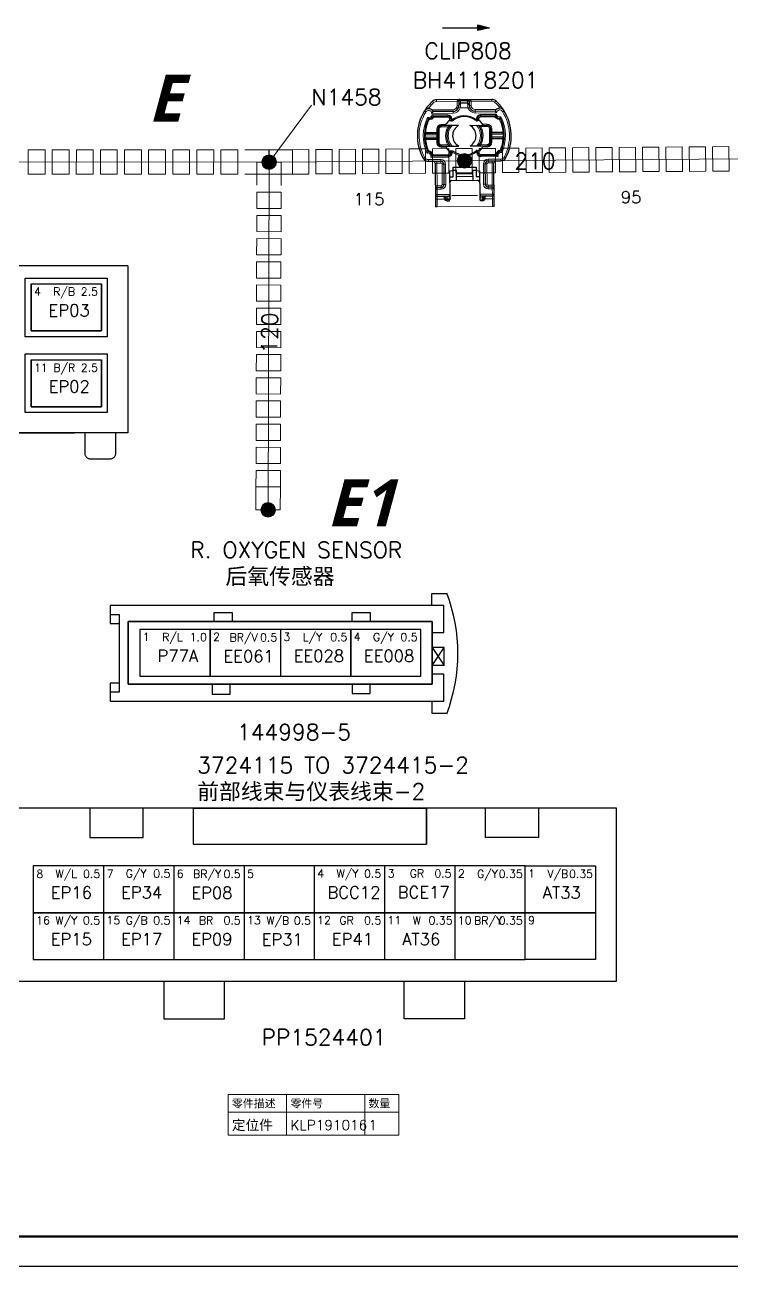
# Model space of a CAD drawing. Header units: millimetres. Extents: x 6 to 3615, y 6 to 858.
# Drawn here: x 1219 to 1339.8, y 6.5 to 218.5 of the extents above; entities that cross this region are included whole.
import ezdxf

# ---------------------------------------------------------------- set-up
doc = ezdxf.new("R2010")
doc.units = ezdxf.units.MM
doc.styles.add('SegoeUIBoldItalic_Style', font='segoeuiz.ttf')
doc.styles.add('Simplex_Style', font='simplex_.ttf')

msp = doc.modelspace()

# ---------------------------------------------------------------- hatches: boundary and pattern name
msp.add_hatch(color=0).paths.add_polyline_path([(1296.36, 218.54), (1298.36, 218.04), (1296.36, 217.54)])
h = msp.add_hatch(color=0)
edge = h.paths.add_edge_path()
edge.add_arc((1260.73, 195.08), 1.25, 0, 360)
h = msp.add_hatch(color=0)
edge = h.paths.add_edge_path()
edge.add_arc((1260.73, 195.08), 1.25, 0, 360)
h = msp.add_hatch(color=0)
edge = h.paths.add_edge_path()
edge.add_arc((1294.1, 195.32), 1.25, 0, 360)
h = msp.add_hatch(color=0)
edge = h.paths.add_edge_path()
edge.add_arc((1294.1, 195.32), 1.25, 0, 360)
h = msp.add_hatch(color=0)
edge = h.paths.add_edge_path()
edge.add_arc((1260.57, 135.68), 1.25, 0, 360)
h = msp.add_hatch(color=0)
edge = h.paths.add_edge_path()
edge.add_arc((1260.57, 135.68), 1.25, 0, 360)

# ---------------------------------------------------------------- linework, layer by layer
at = {"color": 0, "linetype": 'Continuous', "lineweight": 30, "flags": 128}
for points in [[(1298.36, 218.04), (1296.36, 217.54), (1296.36, 218.54)], [(1219.07, 175.29), (1233.1, 175.29), (1233.1, 165.27), (1219.07, 165.27), (1219.07, 175.29)], [(1219.07, 162.32), (1233.1, 162.32), (1233.1, 152.3), (1219.07, 152.3), (1219.07, 162.32)]]:
    msp.add_lwpolyline(points, close=True, dxfattribs=at)
for points in [[(1290.36, 218.04), (1298.36, 218.04)], [(1298.75, 205.81), (1289.31, 205.75)], [(1287.48, 203.61), (1287.22, 203.76)], [(1292.14, 203.74), (1288.76, 203.71)], [(1293.13, 205.47), (1293.14, 204.75)], [(1294.64, 205.18), (1293.43, 205.18)], [(1294.94, 204.76), (1294.93, 205.49)], [(1299.33, 203.79), (1295.95, 203.76)], [(1300.61, 203.7), (1300.87, 203.85)], [(1288.73, 202.96), (1291.24, 202.98)], [(1291.75, 202.13), (1291.38, 202.13)], [(1291.75, 202.48), (1291.75, 202.13), (1291.86, 202.13)], [(1292.03, 202.13), (1291.86, 202.13), (1291.95, 202.32)], [(1296.08, 202.16), (1296.25, 202.16)], [(1296.36, 202.16), (1296.25, 202.16), (1296.16, 202.35)], [(1296.73, 202.17), (1296.36, 202.16), (1296.36, 202.51)], [(1296.86, 203.02), (1299.36, 203.04)], [(1289.36, 199.96), (1287.48, 199.94)], [(1289.56, 200.71), (1289.57, 198.41)], [(1293.09, 201.34), (1290.15, 201.32)], [(1295.03, 201.35), (1297.97, 201.37)], [(1298.59, 198.47), (1298.58, 200.78)], [(1300.66, 200.04), (1298.78, 200.03)], [(1287.49, 198.94), (1287.34, 199.08)], [(1287.49, 199.14), (1289.37, 199.16)], [(1290.18, 197.81), (1293.11, 197.83)], [(1295.06, 197.85), (1297.99, 197.87)], [(1298.79, 199.22), (1300.66, 199.24)], [(1300.67, 199.24), (1300.67, 199.24)], [(1300.67, 199.04), (1300.82, 199.18)], [(1287.93, 195.21), (1290.07, 195.23)], [(1291.29, 196.16), (1288.57, 196.14), (1288.53, 196.1)], [(1291.42, 197.02), (1291.9, 197.02)], [(1291.79, 197.02), (1291.79, 196.67)], [(1291.99, 196.83), (1291.9, 197.02), (1292.07, 197.02)], [(1296.29, 197.05), (1296.11, 197.05)], [(1296.2, 196.86), (1296.29, 197.05), (1296.4, 197.05)], [(1296.4, 196.7), (1296.4, 197.05), (1296.77, 197.06)], [(1299.66, 196.18), (1299.62, 196.22), (1296.91, 196.2)], [(1298.14, 195.28), (1300.28, 195.3)], [(1289.09, 194.92), (1289.15, 187.42)], [(1290.57, 194.73), (1290.6, 191.27)], [(1291.55, 193.57), (1291.58, 189.27), (1291.64, 189.27)], [(1291.56, 192.58), (1292.16, 192.59), (1292.15, 194.2), (1296.07, 194.23), (1296.08, 192.61), (1296.69, 192.62)], [(1292.76, 191.98), (1292.75, 193.66), (1292.16, 193.65)], [(1296.08, 193.68), (1295.48, 193.68), (1295.5, 192)], [(1296.68, 193.61), (1296.72, 189.31), (1296.8, 189.31)], [(1297.67, 191.32), (1297.64, 194.78)], [(1299.17, 187.49), (1299.12, 194.99)], [(1291.92, 191.97), (1296.33, 192)], [(1298.85, 190.83), (1298.17, 190.83)], [(1290.1, 190.77), (1289.43, 190.76)], [(1289.44, 189.26), (1291.49, 189.27)], [(1290.84, 189.07), (1290.84, 188.92)], [(1291.49, 189.57), (1291.49, 189.27), (1291.58, 189.27), (1291.58, 188.62), (1291.14, 188.62)], [(1291.63, 190.78), (1291.57, 190.78)], [(1296.35, 189.36), (1291.94, 189.33)], [(1296.7, 190.82), (1296.64, 190.81)], [(1296.65, 189.31), (1296.72, 189.31), (1296.72, 188.66), (1297.16, 188.66)], [(1296.8, 189.61), (1296.8, 189.31), (1298.86, 189.33)], [(1297.46, 188.96), (1297.46, 189.12)], [(1291.5, 188.62), (1291.5, 188.42)], [(1296.81, 188.46), (1296.81, 188.66)], [(1236.61, 177.38), (1211.68, 177.38), (1202.01, 181.44), (1199.43, 181.44), (1199.43, 167.28)], [(1236.61, 177.38), (1236.61, 148.84), (1232.81, 148.84)], [(1232.1, 166.27), (1220.07, 166.27), (1232.1, 166.27), (1232.1, 174.29), (1232.1, 166.27)], [(1220.07, 174.29), (1220.07, 166.27), (1220.07, 174.29), (1220.07, 166.27), (1220.07, 174.29), (1232.1, 174.29)], [(1236.61, 170.49), (1236.61, 148.84), (1220.38, 148.84), (1222.92, 148.84)], [(1232.1, 153.3), (1220.07, 153.3), (1232.1, 153.3), (1232.1, 161.32), (1232.1, 153.3)], [(1220.07, 161.32), (1220.07, 153.3), (1220.07, 161.32), (1220.07, 153.3), (1220.07, 161.32), (1232.1, 161.32)], [(1210.06, 148.84), (1147.31, 148.84), (1227.49, 148.84)], [(1220.38, 148.84), (1204.14, 148.84)], [(1229.24, 148.84), (1229.24, 145.4), (1229.24, 145.3), (1229.26, 145.2), (1229.28, 145.11), (1229.32, 145.02), (1229.36, 144.93), (1229.41, 144.84), (1229.47, 144.76), (1229.53, 144.69), (1229.6, 144.62), (1229.68, 144.57), (1229.77, 144.52), (1229.86, 144.47), (1229.95, 144.44), (1230.05, 144.42), (1230.14, 144.4), (1230.24, 144.4), (1233.56, 144.4), (1233.66, 144.4), (1233.76, 144.42), (1233.85, 144.44), (1233.94, 144.47), (1234.03, 144.52), (1234.11, 144.57), (1234.2, 144.62), (1234.27, 144.69), (1234.33, 144.76), (1234.39, 144.84), (1234.44, 144.93), (1234.48, 145.02), (1234.52, 145.11), (1234.54, 145.2), (1234.55, 145.3), (1234.56, 145.4), (1234.56, 148.84)], [(1288.54, 119.37), (1288.54, 121.41), (1291.1, 121.41)], [(1288.59, 114.76), (1290.58, 114.76), (1290.58, 119.37), (1233.57, 119.37), (1233.57, 116.3), (1235.1, 116.3)], [(1233.57, 117.83), (1235.1, 117.83), (1235.1, 104.53), (1233.57, 104.53)], [(1288.59, 116.64), (1236.69, 116.64), (1288.59, 116.64)], [(1236.69, 116.64), (1236.69, 105.89), (1288.59, 105.89), (1288.59, 116.64), (1288.59, 105.89), (1236.69, 105.89), (1236.69, 116.64)], [(1251.34, 116.64), (1251.34, 118.17), (1254.41, 118.17), (1254.41, 116.64)], [(1274.92, 116.64), (1274.92, 118.17), (1277.99, 118.17), (1277.99, 116.64)], [(1262.67, 115.26), (1262.67, 107.26), (1286.67, 107.26), (1286.67, 115.26), (1238.67, 115.26), (1238.67, 107.26), (1262.67, 107.26)], [(1250.67, 115.26), (1250.67, 107.26)], [(1250.67, 115.26), (1250.67, 107.26), (1250.67, 115.26)], [(1274.67, 115.26), (1274.67, 107.26)], [(1274.67, 115.26), (1274.67, 107.26), (1274.67, 115.26)], [(1288.59, 112.2), (1290.64, 109.13), (1290.64, 112.2), (1288.59, 112.2)], [(1290.64, 109.13), (1288.59, 109.13), (1290.64, 112.2)], [(1235.1, 106.06), (1233.57, 106.06), (1233.57, 102.99), (1290.58, 102.99), (1290.58, 107.6), (1288.59, 107.6)], [(1250.99, 105.76), (1250.99, 104.22), (1254.06, 104.22), (1254.06, 105.76)], [(1274.94, 105.84), (1274.94, 104.31), (1278.01, 104.31), (1278.01, 105.84)], [(1288.53, 102.98), (1288.53, 100.94), (1291.09, 100.94)], [(1216.8, 84.72), (1216.8, 55.21), (1320.09, 55.21), (1320.09, 84.72), (1216.8, 84.72)], [(1230.14, 84.72), (1230.14, 79.73), (1239.2, 79.73), (1239.2, 84.72)], [(1247.74, 84.72), (1247.74, 78.61), (1287.61, 78.61), (1287.61, 84.72)], [(1247.74, 84.72), (1287.61, 84.72), (1287.61, 78.61)], [(1306.76, 84.72), (1306.76, 79.73), (1297.69, 79.73), (1297.69, 84.72)], [(1232.45, 74.86), (1220.45, 74.86), (1220.45, 58.86), (1232.45, 58.86)], [(1244.45, 74.86), (1232.45, 74.86), (1232.45, 58.86), (1244.45, 58.86)], [(1256.45, 74.86), (1244.45, 74.86), (1244.45, 58.86), (1256.45, 58.86)], [(1268.45, 74.86), (1256.45, 74.86), (1256.45, 58.86), (1268.45, 58.86)], [(1280.45, 74.86), (1268.45, 74.86), (1268.45, 58.86), (1280.45, 58.86)], [(1292.45, 74.86), (1280.45, 74.86), (1280.45, 58.86), (1292.45, 58.86)], [(1304.45, 66.86), (1292.45, 66.86), (1304.45, 66.86), (1304.45, 74.86), (1316.45, 74.86), (1316.45, 58.86), (1304.45, 58.86), (1304.45, 66.86)], [(1304.45, 74.86), (1292.45, 74.86), (1292.45, 58.86), (1304.45, 58.86)], [(1232.45, 66.86), (1220.45, 66.86), (1232.45, 66.86)], [(1244.45, 66.86), (1232.45, 66.86), (1244.45, 66.86)], [(1256.45, 66.86), (1244.45, 66.86), (1256.45, 66.86)], [(1268.45, 66.86), (1256.45, 66.86), (1268.45, 66.86)], [(1280.45, 66.86), (1268.45, 66.86), (1280.45, 66.86)], [(1292.45, 66.86), (1280.45, 66.86), (1292.45, 66.86)], [(1316.45, 66.86), (1304.45, 66.86), (1316.45, 66.86)], [(1242.78, 55.21), (1242.78, 48.73), (1253.11, 48.73), (1253.11, 55.21)], [(1294.12, 55.21), (1294.12, 48.73), (1283.78, 48.73), (1283.78, 55.21)], [(1208.83, 6.51), (3615.15, 6.51)]]:
    msp.add_lwpolyline(points, dxfattribs=at)
at = {"color": 0, "linetype": 'Continuous', "lineweight": 13, "flags": 128}
for points in [[(1289.31, 205.75), (1289.31, 205.45), (1293.13, 205.47)], [(1292.83, 205.47), (1292.84, 205.53), (1292.91, 205.62), (1293.02, 205.7)], [(1293.43, 205.78), (1293.43, 205.6), (1294.63, 205.61)], [(1295.18, 205.61), (1295.01, 205.72), (1294.63, 205.79)], [(1294.64, 204.98), (1294.63, 205.79)], [(1294.93, 205.49), (1298.76, 205.51), (1298.75, 205.81)], [(1260.73, 195.08), (1267.98, 204.83)], [(1288.53, 203.41), (1292.14, 203.44), (1292.14, 204.04), (1288.54, 204.01)], [(1288.83, 205.26), (1288.63, 205.48)], [(1293.14, 204.75), (1292.83, 204.74), (1292.83, 205.47)], [(1294.98, 204.47), (1294.7, 204.38), (1293.38, 204.37), (1293.09, 204.46)], [(1293.43, 205.6), (1293.4, 205.6), (1293.37, 205.6), (1293.34, 205.6), (1293.31, 205.59), (1293.29, 205.59), (1293.26, 205.58), (1293.24, 205.57), (1293.22, 205.56), (1293.2, 205.56), (1293.18, 205.55), (1293.16, 205.54), (1293.15, 205.52), (1293.14, 205.51), (1293.14, 205.5), (1293.13, 205.49), (1293.13, 205.47)], [(1293.43, 205.52), (1293.4, 205.52), (1293.37, 205.52), (1293.34, 205.51), (1293.32, 205.51), (1293.29, 205.5), (1293.26, 205.5), (1293.24, 205.49), (1293.22, 205.48), (1293.2, 205.47), (1293.18, 205.46), (1293.16, 205.45), (1293.15, 205.44), (1293.14, 205.43), (1293.14, 205.41), (1293.13, 205.4), (1293.13, 205.39)], [(1293.43, 204.97), (1293.4, 204.97), (1293.38, 204.97), (1293.35, 204.97), (1293.32, 204.96), (1293.3, 204.95), (1293.27, 204.94), (1293.25, 204.93), (1293.23, 204.91), (1293.21, 204.9), (1293.19, 204.88), (1293.18, 204.87), (1293.17, 204.85), (1293.15, 204.83), (1293.15, 204.81), (1293.14, 204.79), (1293.14, 204.77), (1293.14, 204.75)], [(1294.63, 205.53), (1293.43, 205.52), (1293.43, 205.6)], [(1293.43, 205.52), (1293.43, 204.97)], [(1294.93, 205.49), (1294.93, 205.5), (1294.93, 205.51), (1294.92, 205.52), (1294.91, 205.53), (1294.9, 205.54), (1294.89, 205.55), (1294.87, 205.56), (1294.85, 205.57), (1294.84, 205.58), (1294.81, 205.59), (1294.79, 205.6), (1294.76, 205.6), (1294.74, 205.61), (1294.71, 205.61), (1294.69, 205.61), (1294.66, 205.61), (1294.63, 205.61)], [(1294.93, 205.4), (1294.93, 205.41), (1294.93, 205.43), (1294.92, 205.44), (1294.91, 205.45), (1294.9, 205.46), (1294.88, 205.47), (1294.86, 205.48), (1294.85, 205.49), (1294.82, 205.5), (1294.8, 205.51), (1294.77, 205.51), (1294.75, 205.52), (1294.72, 205.52), (1294.69, 205.53), (1294.66, 205.53), (1294.63, 205.53)], [(1294.94, 204.76), (1294.94, 204.78), (1294.93, 204.8), (1294.93, 204.82), (1294.92, 204.84), (1294.91, 204.86), (1294.89, 204.88), (1294.88, 204.9), (1294.86, 204.91), (1294.84, 204.92), (1294.82, 204.94), (1294.8, 204.95), (1294.77, 204.96), (1294.75, 204.97), (1294.72, 204.98), (1294.69, 204.98), (1294.67, 204.98), (1294.64, 204.98)], [(1295.23, 205.49), (1295.24, 204.76), (1294.94, 204.76)], [(1299.55, 204.09), (1295.95, 204.07), (1295.95, 203.46), (1299.56, 203.49)], [(1299.23, 205.33), (1299.43, 205.56)], [(1288.85, 202.76), (1291.24, 202.78), (1291.24, 203.18), (1288.6, 203.16)], [(1290.92, 201.52), (1290.15, 201.52), (1290.15, 201.12), (1291.26, 201.13)], [(1291.95, 202.32), (1291.95, 202.48), (1291.55, 202.48), (1291.55, 202.13)], [(1296.56, 202.17), (1296.56, 202.52), (1296.16, 202.51), (1296.16, 202.35)], [(1299.25, 202.84), (1296.86, 202.82), (1296.85, 203.22), (1299.49, 203.24)], [(1296.87, 201.17), (1297.97, 201.17), (1297.97, 201.57), (1297.2, 201.57)], [(1287.26, 199.75), (1287.46, 199.74), (1289.36, 199.76), (1289.36, 199.36), (1289.56, 199.36)], [(1289.57, 198.96), (1289.37, 198.96), (1289.36, 199.36), (1287.46, 199.34), (1287.26, 199.34)], [(1287.48, 200.15), (1287.28, 200.16)], [(1287.48, 199.94), (1287.48, 200.15), (1289.36, 200.16), (1289.36, 199.76), (1289.56, 199.76)], [(1289.56, 200.16), (1289.36, 200.16), (1289.35, 200.71), (1289.76, 200.71), (1289.77, 198.41), (1289.37, 198.4), (1289.37, 198.96), (1287.49, 198.94)], [(1300.66, 200.24), (1298.78, 200.23), (1298.78, 200.78), (1298.38, 200.78), (1298.39, 198.47), (1298.79, 198.47), (1298.79, 199.02), (1298.59, 199.02)], [(1298.58, 200.22), (1298.78, 200.23), (1298.78, 199.83), (1300.68, 199.84), (1300.88, 199.85)], [(1300.89, 199.43), (1300.69, 199.44), (1298.79, 199.42), (1298.78, 199.83), (1298.58, 199.82)], [(1300.67, 199.04), (1298.79, 199.02), (1298.79, 199.42), (1298.59, 199.42)], [(1300.86, 200.26), (1300.66, 200.24), (1300.66, 200.04)], [(1300.66, 199.24), (1300.66, 199.24), (1300.67, 199.24), (1300.67, 199.27), (1300.69, 199.44)], [(1290.95, 197.62), (1290.18, 197.61), (1290.18, 198.01), (1291.28, 198.02)], [(1297.23, 197.66), (1298, 197.67), (1297.99, 198.07), (1296.89, 198.06)], [(1260.73, 195.08), (1005.65, 195.27)], [(1260.73, 195.08), (1260.57, 135.68)], [(1350.52, 195.73), (1260.73, 195.08)], [(1287.04, 195.73), (1287.31, 195.88)], [(1289.39, 195.22), (1289.4, 194.92), (1290.07, 194.93), (1290.07, 195.53), (1287.93, 195.51), (1287.93, 195.21)], [(1288.35, 195.94), (1291.29, 195.96), (1291.29, 196.36), (1288.74, 196.34)], [(1291.99, 196.83), (1291.99, 196.67), (1291.59, 196.67), (1291.59, 197.02)], [(1296.2, 196.86), (1296.2, 196.7), (1296.6, 196.7), (1296.6, 197.05)], [(1299.45, 196.42), (1296.9, 196.4), (1296.91, 196), (1299.84, 196.02)], [(1300.28, 195.3), (1300.28, 195.6), (1298.14, 195.59), (1298.14, 194.98), (1298.82, 194.99), (1298.85, 191.13), (1299.14, 191.13)], [(1299.12, 194.99), (1298.82, 194.99), (1298.82, 195.29)], [(1301.16, 195.83), (1300.89, 195.97)], [(1289.12, 191.06), (1289.42, 191.06), (1289.43, 190.46), (1290.1, 190.47), (1290.1, 191.07), (1289.42, 191.06), (1289.4, 194.92), (1289.09, 194.92)], [(1290.6, 191.27), (1290.3, 191.27), (1290.27, 194.73), (1290.88, 194.73), (1290.9, 191.27), (1290.6, 191.27)], [(1292.16, 193.57), (1291.55, 193.57)], [(1295.49, 193.27), (1292.75, 193.25)], [(1295.49, 193.09), (1292.75, 193.07)], [(1296.68, 193.61), (1296.08, 193.6)], [(1297.36, 191.32), (1297.97, 191.32), (1297.94, 194.78), (1297.34, 194.78), (1297.36, 191.32)], [(1292.76, 192.63), (1295.49, 192.65)], [(1299.15, 190.53), (1298.85, 190.53), (1298.85, 191.13), (1298.17, 191.13), (1298.17, 190.52), (1298.85, 190.53), (1298.86, 189.63), (1299.16, 189.63)], [(1291.58, 189.57), (1291.49, 189.57), (1289.43, 189.56), (1289.43, 190.46), (1289.13, 190.46)], [(1290.86, 188.83), (1290.67, 188.77), (1289.44, 188.76), (1289.43, 189.56), (1289.13, 189.56)], [(1289.15, 187.42), (1289.45, 187.42), (1289.44, 188.76), (1289.14, 188.76)], [(1290.64, 189.27), (1290.64, 189.02)], [(1290.84, 188.92), (1290.84, 188.93), (1290.84, 188.94), (1290.83, 188.95), (1290.83, 188.96), (1290.82, 188.97), (1290.81, 188.97), (1290.8, 188.98), (1290.78, 188.99), (1290.77, 188.99), (1290.75, 189), (1290.74, 189), (1290.72, 189.01), (1290.7, 189.01), (1290.68, 189.01), (1290.66, 189.02), (1290.64, 189.02)], [(1291.14, 189.24), (1290.93, 189.19), (1290.87, 189.14), (1290.85, 189.12)], [(1290.85, 189.12), (1290.86, 189.09), (1290.88, 189.07), (1290.89, 189.05), (1290.91, 189.03), (1290.93, 189.01), (1290.95, 189), (1290.98, 188.98), (1291, 188.97), (1291.03, 188.96), (1291.06, 188.95), (1291.08, 188.95), (1291.11, 188.94), (1291.14, 188.94)], [(1291.58, 189.24), (1291.14, 189.24), (1291.14, 189.27)], [(1291.5, 188.42), (1291.15, 188.42), (1291.14, 189.24)], [(1291.58, 188.94), (1291.49, 188.94)], [(1291.57, 190.28), (1291.64, 190.28)], [(1291.64, 189.78), (1291.58, 189.78)], [(1291.58, 188.77), (1291.65, 188.77)], [(1296.65, 190.31), (1296.71, 190.31)], [(1296.71, 189.81), (1296.65, 189.81)], [(1296.66, 188.81), (1296.72, 188.81)], [(1299.16, 188.83), (1298.86, 188.83), (1298.86, 189.63), (1296.8, 189.61), (1296.71, 189.61)], [(1296.72, 189.28), (1297.16, 189.28), (1297.16, 189.31)], [(1296.81, 188.98), (1296.72, 188.98)], [(1296.81, 188.46), (1297.16, 188.46), (1297.16, 189.28)], [(1297.16, 189.28), (1297.36, 189.24), (1297.43, 189.19), (1297.44, 189.16)], [(1297.16, 188.99), (1297.19, 188.99), (1297.21, 188.99), (1297.24, 189), (1297.27, 189.01), (1297.3, 189.02), (1297.32, 189.03), (1297.35, 189.04), (1297.37, 189.06), (1297.39, 189.08), (1297.4, 189.1), (1297.42, 189.12), (1297.43, 189.14), (1297.44, 189.16)], [(1297.44, 188.88), (1297.64, 188.82), (1298.86, 188.83), (1298.87, 187.49), (1299.17, 187.49)], [(1297.66, 189.07), (1297.64, 189.07), (1297.62, 189.06), (1297.6, 189.06), (1297.58, 189.06), (1297.56, 189.05), (1297.55, 189.05), (1297.53, 189.04), (1297.52, 189.04), (1297.5, 189.03), (1297.49, 189.02), (1297.48, 189.01), (1297.47, 189), (1297.46, 189), (1297.46, 188.98), (1297.46, 188.97), (1297.46, 188.96)], [(1297.66, 189.07), (1297.66, 189.32)], [(1289.45, 187.42), (1298.87, 187.49)], [(1253.73, 35.84), (1282.89, 35.84)], [(1253.73, 35.84), (1253.73, 28.9)], [(1253.73, 35.84), (1282.89, 35.84)], [(1263.73, 35.84), (1263.73, 28.9)], [(1277.06, 35.84), (1277.06, 28.9)], [(1282.89, 35.84), (1282.89, 28.9)], [(1253.73, 32.79), (1282.89, 32.79)], [(1253.73, 28.9), (1282.89, 28.9)]]:
    msp.add_lwpolyline(points, dxfattribs=at)
for points in [[(1219.58, 193.03), (1222.46, 193.03), (1222.47, 197.19), (1219.59, 197.2), (1219.58, 193.03)], [(1223.7, 193.03), (1226.58, 193.02), (1226.58, 197.19), (1223.7, 197.19), (1223.7, 193.03)], [(1227.81, 193.02), (1230.69, 193.02), (1230.69, 197.19), (1227.82, 197.19), (1227.81, 193.02)], [(1260.71, 197.17), (1264.7, 197.2)], [(1264.73, 193.03), (1267.52, 193.05), (1267.49, 197.22), (1264.7, 197.2), (1264.73, 193.03)], [(1268.72, 193.06), (1271.51, 193.08), (1271.48, 197.24), (1268.69, 197.22), (1268.72, 193.06)], [(1272.7, 193.09), (1275.5, 193.11), (1275.47, 197.27), (1272.67, 197.25), (1272.7, 193.09)], [(1276.69, 193.11), (1279.48, 193.13), (1279.45, 197.3), (1276.66, 197.28), (1276.69, 193.11)], [(1280.68, 193.14), (1283.47, 193.16), (1283.44, 197.33), (1280.65, 197.31), (1280.68, 193.14)], [(1284.67, 193.17), (1287.46, 193.19), (1287.43, 197.36), (1284.64, 197.34), (1284.67, 193.17)], [(1288.66, 193.2), (1291.45, 193.22), (1291.42, 197.39), (1288.63, 197.37), (1288.66, 193.2)], [(1292.64, 193.23), (1295.44, 193.25), (1295.41, 197.42), (1292.61, 197.4), (1292.64, 193.23)], [(1296.63, 193.26), (1299.42, 193.28), (1299.39, 197.44), (1296.6, 197.42), (1296.63, 193.26)], [(1300.62, 193.29), (1303.41, 193.31), (1303.38, 197.47), (1300.59, 197.45), (1300.62, 193.29)], [(1304.61, 193.31), (1307.4, 193.33), (1307.37, 197.5), (1304.58, 197.48), (1304.61, 193.31)], [(1308.59, 193.34), (1311.39, 193.36), (1311.36, 197.53), (1308.56, 197.51), (1308.59, 193.34)], [(1312.58, 193.37), (1315.37, 193.39), (1315.34, 197.56), (1312.55, 197.54), (1312.58, 193.37)], [(1316.57, 193.4), (1319.36, 193.42), (1319.33, 197.59), (1316.54, 197.57), (1316.57, 193.4)], [(1320.56, 193.43), (1323.35, 193.45), (1323.32, 197.62), (1320.53, 197.6), (1320.56, 193.43)], [(1324.55, 193.46), (1327.34, 193.48), (1327.31, 197.64), (1324.52, 197.62), (1324.55, 193.46)], [(1328.53, 193.49), (1331.33, 193.51), (1331.3, 197.67), (1328.5, 197.65), (1328.53, 193.49)], [(1332.52, 193.51), (1335.31, 193.53), (1335.28, 197.7), (1332.49, 197.68), (1332.52, 193.51)], [(1336.51, 193.54), (1339.3, 193.56), (1339.27, 197.73), (1336.48, 197.71), (1336.51, 193.54)], [(1231.93, 193.02), (1234.81, 193.02), (1234.81, 197.19), (1231.93, 197.19), (1231.93, 193.02)], [(1236.04, 193.02), (1238.92, 193.02), (1238.92, 197.18), (1236.04, 197.18), (1236.04, 193.02)], [(1240.15, 193.01), (1243.03, 193.01), (1243.04, 197.18), (1240.16, 197.18), (1240.15, 193.01)], [(1244.27, 193.01), (1247.15, 193.01), (1247.15, 197.18), (1244.27, 197.18), (1244.27, 193.01)], [(1248.38, 193.01), (1251.26, 193.01), (1251.27, 197.17), (1248.39, 197.18), (1248.38, 193.01)], [(1252.5, 193.01), (1255.38, 193), (1255.38, 197.17), (1252.5, 197.17), (1252.5, 193.01)], [(1260.73, 197.17), (1256.61, 197.17)], [(1258.64, 195.09), (1258.63, 191.13)], [(1262.81, 195.08), (1258.64, 195.09)], [(1260.74, 193), (1260.71, 197.17)], [(1260.73, 193), (1260.73, 197.17)], [(1262.81, 195.08), (1262.8, 191.12)], [(1260.73, 193), (1256.61, 193)], [(1260.74, 193), (1264.73, 193.03)], [(1262.79, 187.16), (1262.8, 189.93), (1258.63, 189.94), (1258.62, 187.17), (1262.79, 187.16)], [(1262.78, 183.2), (1262.79, 185.97), (1258.62, 185.98), (1258.61, 183.21), (1262.78, 183.2)], [(1262.77, 179.24), (1262.77, 182.01), (1258.61, 182.02), (1258.6, 179.25), (1262.77, 179.24)], [(1262.76, 175.28), (1262.76, 178.05), (1258.6, 178.06), (1258.59, 175.29), (1262.76, 175.28)], [(1262.75, 171.32), (1262.75, 174.09), (1258.59, 174.1), (1258.58, 171.33), (1262.75, 171.32)], [(1262.74, 167.35), (1262.74, 170.13), (1258.58, 170.14), (1258.57, 167.37), (1262.74, 167.35)], [(1262.73, 163.39), (1262.73, 166.17), (1258.57, 166.18), (1258.56, 163.41), (1262.73, 163.39)], [(1262.71, 159.43), (1262.72, 162.21), (1258.56, 162.22), (1258.55, 159.45), (1262.71, 159.43)], [(1262.7, 155.47), (1262.71, 158.25), (1258.54, 158.26), (1258.54, 155.48), (1262.7, 155.47)], [(1262.69, 151.51), (1262.7, 154.29), (1258.53, 154.3), (1258.53, 151.52), (1262.69, 151.51)], [(1262.68, 147.55), (1262.69, 150.33), (1258.52, 150.34), (1258.52, 147.56), (1262.68, 147.55)], [(1262.67, 143.59), (1262.68, 146.36), (1258.51, 146.38), (1258.51, 143.6), (1262.67, 143.59)], [(1262.66, 139.63), (1262.67, 142.4), (1258.5, 142.42), (1258.49, 139.64), (1262.66, 139.63)], [(1258.48, 135.68), (1258.49, 139.64)], [(1262.65, 135.67), (1262.66, 139.63)], [(1262.65, 135.67), (1258.48, 135.68)]]:
    msp.add_lwpolyline(points, close=True, dxfattribs=at)
at = {"color": 0, "linetype": 'Continuous', "lineweight": 70, "flags": 128}
msp.add_lwpolyline([(26.83, 11.57), (3610.09, 11.57)], dxfattribs=at)
at = {"color": 0, "linetype": 'Continuous', "lineweight": 13}
for centre in [(1260.73, 195.08), (1260.73, 195.08), (1294.1, 195.32), (1294.1, 195.32), (1260.57, 135.68), (1260.57, 135.68)]:
    msp.add_circle(centre, 1.25, dxfattribs=at)
at = {"color": 0, "linetype": 'Continuous', "lineweight": 30}
for centre, radius, start, end in [((1289.32, 204.73), 1.02, 90.4104, 131.4104), ((1293.42, 204.8), 0.977, 89.4104, 114.4104), ((1293.43, 205.47), 0.302, 91.4104, -179.5896), ((1294.63, 205.48), 0.302, 1.4104, 90.4104), ((1298.76, 204.79), 1.02, 48.4104, 89.4104), ((1294.08, 199.59), 8.03, 148.4104, -151.5896), ((1287.98, 203.36), 0.854, 24.4104, 152.4104), ((1294.02, 199.64), 7.95, 132.4104, 147.4104), ((1286.6, 205.11), 2.57, -41.5896, -33.5896), ((1292.13, 204.74), 1, -89.5896, -10.5896), ((1291.52, 204.79), 1.61, -7.5896, -1.5896), ((1293.44, 204.87), 0.302, 91.4104, -179.5896), ((1294.63, 204.88), 0.302, 1.4104, 90.4104), ((1296.55, 204.83), 1.61, -177.5896, -171.5896), ((1295.94, 204.77), 1, -168.5896, -89.5896), ((1300.11, 203.45), 0.854, 28.4104, 156.4104), ((1301.5, 205.24), 2.61, -145.5896, -137.5896), ((1294.13, 199.64), 7.95, 33.4104, 48.4104), ((1294.06, 199.59), 8.03, -27.5896, 32.4104), ((1294.08, 199.59), 6.82, 154.4104, -156.5896), ((1289.16, 203.29), 1.47, -156.5896, -147.5896), ((1287.98, 203.36), 0.852, -94.5896, -28.5896), ((1295.27, 207.01), 8.62, -148.5896, -147.5896), ((1285.81, 201.15), 3.44, 32.4104, 36.4104), ((1284.92, 200.68), 4.44, 27.4104, 30.4104), ((1294.16, 199.52), 3.81, 136.4104, 151.4104), ((1291.25, 202.48), 0.497, 0.4104, 90.4104), ((1294.07, 199.59), 3.26, 52.4104, 129.4104), ((1296.86, 202.52), 0.497, 90.4104, -179.5896), ((1294.08, 199.59), 3.69, 28.4104, 43.4104), ((1303.34, 200.7), 4.61, 149.4104, 152.4104), ((1300.11, 203.45), 0.854, -151.5896, -85.5896), ((1302.31, 201.27), 3.44, 144.4104, 148.4104), ((1297.47, 204.13), 3.13, -33.5896, -29.5896), ((1294.07, 199.59), 6.82, -22.5896, 26.4104), ((1298.93, 203.36), 1.47, -31.5896, -22.5896), ((1287.48, 200.15), 0.201, 175.4104, -89.5896), ((1288.87, 199.68), 1.42, 169.4104, 177.4104), ((1289.46, 199.4), 2, -178.5896, -172.5896), ((1289.35, 200.16), 0.206, -88.5896, -0.5896), ((1290.16, 200.71), 0.604, 90.4104, 179.4104), ((1294.07, 199.59), 3, 144.4104, -144.5896), ((1293.21, 198.09), 3.6, 115.4104, 121.4104), ((1294.07, 199.59), 2, 119.4104, -118.5896), ((1294.08, 199.59), 2, -60.5896, 61.4104), ((1293.9, 196.13), 5.84, 59.4104, 63.4104), ((1294.08, 199.59), 3, -35.5896, 35.4104), ((1297.97, 200.77), 0.604, 0.4104, 89.4104), ((1298.79, 200.23), 0.206, -178.5896, -90.5896), ((1300.65, 200.24), 0.206, -88.5896, -0.5896), ((1298.56, 199.68), 2.13, 4.4104, 10.4104), ((1287.49, 198.93), 0.216, 94.4104, 169.4104), ((1289.36, 198.95), 0.206, 1.4104, 89.4104), ((1290.18, 198.41), 0.604, -179.5896, -90.5896), ((1294.06, 199.59), 3.69, -151.5896, -136.5896), ((1298.54, 210.8), 14.69, -119.5896, -118.5896), ((1289.59, 210.82), 14.7, -61.5896, -60.5896), ((1293.98, 199.66), 3.81, -43.5896, -28.5896), ((1297.99, 198.47), 0.604, -89.5896, -0.5896), ((1298.79, 199.02), 0.206, 91.4104, 179.4104), ((1300.66, 199.02), 0.216, 12.4104, 87.4104), ((1287.93, 196.22), 1.01, -151.5896, -89.5896), ((1289.46, 195.75), 1.96, 146.4104, 153.4104), ((1294.01, 192.55), 7.53, 143.4104, 145.4104), ((1287.83, 196.1), 0.753, 3.4104, 89.4104), ((1287.23, 197.41), 1.85, -52.5896, -45.5896), ((1287.14, 197.51), 1.98, -43.5896, -35.5896), ((1288.79, 194.92), 0.302, 1.4104, 90.4104), ((1288.84, 194.99), 0.221, 48.4104, 69.4104), ((1290.08, 194.73), 0.497, 0.4104, 90.4104), ((1291.29, 196.66), 0.497, -89.5896, 0.4104), ((1294.07, 199.59), 3.26, -127.5896, -50.5896), ((1296.9, 196.7), 0.497, -179.5896, -89.5896), ((1298.14, 194.79), 0.497, 90.4104, -179.5896), ((1299.42, 194.99), 0.302, 91.4104, -179.5896), ((1301.03, 197.61), 1.98, -143.5896, -135.5896), ((1300.37, 196.19), 0.753, 91.4104, 177.4104), ((1300.56, 197.02), 1.23, -136.5896, -125.5896), ((1296.21, 193.97), 5.09, 35.4104, 37.4104), ((1300.27, 196.31), 1.01, -89.5896, -27.5896), ((1298.38, 195.61), 2.38, 27.4104, 33.4104), ((1290.1, 191.27), 0.497, -89.5896, 0.4104), ((1291.93, 191.67), 0.302, 91.4104, -179.5896), ((1296.33, 191.7), 0.302, 1.4104, 90.4104), ((1298.16, 191.32), 0.497, -179.5896, -89.5896), ((1298.85, 190.53), 0.302, 1.4104, 90.4104), ((1289.43, 190.46), 0.302, 91.4104, -179.5896), ((1289.44, 189.56), 0.302, -178.5896, -89.5896), ((1290.64, 189.06), 0.206, 1.4104, 89.4104), ((1291.14, 188.92), 0.302, -178.5896, -89.5896), ((1297.15, 188.96), 0.302, -88.5896, 0.4104), ((1297.66, 189.11), 0.206, 91.4104, 179.4104), ((1298.85, 189.63), 0.302, -88.5896, 0.4104), ((1264.22, 111.18), 28.76, -21, 21)]:
    msp.add_arc(centre, radius, start, end, dxfattribs=at)
at = {"color": 0, "linetype": 'Continuous', "lineweight": 13}
for centre, radius, start, end in [((1294.08, 199.59), 7.73, 148.4104, -151.5896), ((1287.98, 203.36), 0.555, 5.4104, 154.4104), ((1294.23, 199.44), 7.94, 132.4104, 142.4104), ((1289.32, 204.73), 0.711, 90.4104, 131.4104), ((1292.13, 204.74), 0.703, -89.5896, 0.4104), ((1292.13, 204.74), 1.3, -89.5896, -16.5896), ((1290.12, 204.96), 3.31, -9.5896, 0.4104), ((1298.07, 205.02), 3.43, -179.5896, -169.5896), ((1295.94, 204.77), 1.3, -162.5896, -89.5896), ((1295.01, 205.46), 0.232, 7.4104, 41.4104), ((1295.94, 204.77), 0.703, -179.5896, -89.5896), ((1298.76, 204.8), 0.711, 48.4104, 89.4104), ((1294.12, 199.63), 7.66, 37.4104, 47.4104), ((1300.11, 203.45), 0.555, 27.4104, 176.4104), ((1294.06, 199.59), 7.73, -27.5896, 32.4104), ((1294.07, 199.59), 7.01, 153.4104, -154.5896), ((1293.97, 199.62), 6.51, 155.4104, 174.4104), ((1287.98, 203.36), 0.651, -105.5896, -17.5896), ((1287.98, 203.37), 1.06, -86.5896, -34.5896), ((1290.15, 200.72), 0.799, 90.4104, -179.5896), ((1291.24, 202.47), 0.703, 0.4104, 90.4104), ((1291.24, 202.47), 0.302, 1.4104, 90.4104), ((1294.07, 199.59), 3.46, 53.4104, 128.4104), ((1296.86, 202.51), 0.703, 90.4104, -179.5896), ((1296.86, 202.51), 0.302, 91.4104, -179.5896), ((1297.98, 200.78), 0.799, 0.4104, 90.4104), ((1300.11, 203.45), 1.06, -144.5896, -92.5896), ((1300.11, 203.45), 0.651, -161.5896, -73.5896), ((1294.13, 199.6), 6.56, 5.4104, 24.4104), ((1294.08, 199.59), 7.01, -24.5896, 27.4104), ((1293.26, 199.56), 5.8, 177.4104, -179.5896), ((1290.16, 200.72), 0.401, 90.4104, -179.5896), ((1294.08, 199.59), 3.21, 151.4104, -150.5896), ((1294.07, 199.59), 2.76, 141.4104, -139.5896), ((1294.07, 199.59), 2.76, -38.5896, 40.4104), ((1294.07, 199.59), 3.21, -28.5896, 29.4104), ((1297.97, 200.77), 0.401, 0.4104, 90.4104), ((1294.88, 199.63), 5.8, -2.5896, 0.4104), ((1294.01, 199.57), 6.54, -174.5896, -157.5896), ((1290.17, 198.41), 0.799, -179.5896, -89.5896), ((1290.17, 198.41), 0.401, -179.5896, -89.5896), ((1297.99, 198.47), 0.401, -89.5896, 0.4104), ((1297.99, 198.46), 0.799, -89.5896, 0.4104), ((1294.14, 199.57), 6.54, -21.5896, -4.5896), ((1287.92, 196.21), 0.695, -151.5896, -88.5896), ((1287.83, 196.1), 0.552, -16.5896, 101.4104), ((1287.83, 196.1), 0.953, 15.4104, 81.4104), ((1290.08, 194.73), 0.799, 0.4104, 90.4104), ((1291.28, 196.67), 0.703, -89.5896, 0.4104), ((1291.28, 196.67), 0.302, -88.5896, 0.4104), ((1294.07, 199.59), 3.46, -126.5896, -51.5896), ((1296.9, 196.71), 0.703, -179.5896, -89.5896), ((1296.9, 196.71), 0.302, -178.5896, -89.5896), ((1298.14, 194.79), 0.799, 90.4104, -179.5896), ((1300.37, 196.19), 0.953, 99.4104, 165.4104), ((1300.37, 196.19), 0.549, 78.4104, -163.5896), ((1300.28, 196.29), 0.695, -89.5896, -26.5896), ((1290.07, 194.72), 0.206, 1.4104, 89.4104), ((1298.15, 194.78), 0.206, 91.4104, 179.4104), ((1290.09, 191.27), 0.206, -88.5896, -0.5896), ((1290.1, 191.27), 0.799, -89.5896, 0.4104), ((1298.16, 191.32), 0.799, -179.5896, -89.5896), ((1298.17, 191.33), 0.206, -178.5896, -90.5896), ((1292.04, 189.03), 1.4, -179.5896, -169.5896), ((1290.66, 189.07), 0.198, 13.4104, 90.4104), ((1291.15, 188.93), 0.508, -161.5896, -89.5896), ((1290.94, 189.07), 0.0964, 150.4104, -177.5896), ((1291.32, 199.02), 10.09, -90.5896, -87.5896), ((1296.92, 194.55), 5.57, -90.5896, -88.5896), ((1297.15, 188.97), 0.508, -89.5896, -17.5896), ((1297.64, 189.12), 0.198, 90.4104, 167.4104), ((1297.36, 189.12), 0.0964, -1.5896, 30.4104), ((1296.26, 189.06), 1.4, -9.5896, 0.4104)]:
    msp.add_arc(centre, radius, start, end, dxfattribs=at)

# ---------------------------------------------------------------- texts
at = {"color": 0, "linetype": 'Continuous', "style": 'Simplex_Style'}
for s, height, p in [('CLIP808', 2.734, (1287.28, 212.73)), ('BH4118201', 2.734, (1285.28, 207.73)), ('N1458', 2.734, (1267.98, 204.83)), ('210', 2.734, (1302.62, 193.91)), ('115', 2.051, (1275.16, 187.74)), ('95', 2.051, (1320.81, 188.07)), ('R/B', 1.367, (1223.86, 172.29)), ('4', 1.37, (1220.59, 172.29)), ('2.5', 1.367, (1228.57, 172.29)), ('EP03', 2.051, (1223.07, 168.74)), ('11', 1.367, (1220.58, 159.29)), ('B/R', 1.367, (1223.88, 159.29)), ('2.5', 1.367, (1228.58, 159.29)), ('EP02', 2.051, (1223.08, 155.74)), ('R. OXYGEN SENSOR', 2.7344, (1247.27, 127.48)), ('后氧传感器', 2.734, (1253.27, 122.98)), ('1', 1.37, (1239.17, 113.31)), ('R/L', 1.367, (1242.47, 113.27)), ('1.0', 1.367, (1247.17, 113.27)), ('2', 1.37, (1251.17, 113.31)), ('BR/V', 1.367, (1253.98, 113.22)), ('0.5', 1.367, (1259.18, 113.22)), ('3', 1.37, (1263.17, 113.31)), ('L/Y', 1.367, (1266.47, 113.28)), ('0.5', 1.367, (1271.17, 113.28)), ('4', 1.37, (1275.17, 113.31)), ('G/Y', 1.367, (1278.47, 113.27)), ('0.5', 1.367, (1283.17, 113.27)), ('P77A', 2.051, (1241.67, 109.72)), ('EE061', 2.051, (1252.93, 109.67)), ('EE028', 2.051, (1264.92, 109.73)), ('EE008', 2.051, (1276.92, 109.72)), ('144998-5', 2.734, (1255.27, 96.37)), ('3724115 TO 3724415-2', 2.7344, (1248.45, 90.72)), ('前部线束与仪表线束-2', 2.7344, (1248.45, 86.22)), ('W/L', 1.367, (1224.25, 72.83)), ('7', 1.37, (1233, 72.86)), ('G/Y', 1.367, (1236.25, 72.88)), ('0.5', 1.367, (1240.95, 72.88)), ('6', 1.37, (1244.97, 72.85)), ('BR/Y', 1.367, (1247.75, 72.81)), ('4', 1.37, (1268.96, 72.89)), ('W/Y', 1.367, (1272.25, 72.87)), ('0.5', 1.367, (1276.95, 72.87)), ('3', 1.37, (1280.99, 72.88)), ('GR', 1.367, (1284.75, 72.89)), ('0.5', 1.367, (1288.95, 72.89)), ('2', 1.37, (1292.98, 72.87)), ('G/Y', 1.367, (1296.25, 72.83)), ('1', 1.37, (1304.96, 72.88)), ('V/B', 1.367, (1308.25, 72.83)), ('8', 1.37, (1221, 72.83)), ('0.5', 1.367, (1228.95, 72.83)), ('0.5', 1.367, (1252.95, 72.81)), ('5', 1.37, (1256.98, 72.83)), ('0.35', 1.367, (1299.95, 72.83)), ('0.35', 1.367, (1311.95, 72.83)), ('EP16', 2.051, (1223.45, 69.28)), ('EP34', 2.051, (1235.45, 69.33)), ('EP08', 2.051, (1247.45, 69.26)), ('BCC12', 2.051, (1270.7, 69.32)), ('BCE17', 2.051, (1282.7, 69.34)), ('AT33', 2.051, (1307.45, 69.28)), ('16', 1.367, (1220.96, 64.89)), ('W/Y', 1.367, (1224.24, 64.88)), ('0.5', 1.367, (1228.94, 64.88)), ('15', 1.367, (1232.96, 64.9)), ('G/B', 1.367, (1236.25, 64.87)), ('0.5', 1.367, (1240.95, 64.87)), ('14', 1.367, (1244.96, 64.91)), ('BR', 1.367, (1248.75, 64.87)), ('0.5', 1.367, (1252.95, 64.87)), ('13', 1.367, (1256.96, 64.9)), ('W/B', 1.367, (1260.26, 64.84)), ('0.5', 1.367, (1264.96, 64.84)), ('12', 1.367, (1268.95, 64.91)), ('GR', 1.367, (1272.74, 64.88)), ('0.5', 1.367, (1276.95, 64.88)), ('11', 1.367, (1280.96, 64.9)), ('W', 1.37, (1285.26, 64.88)), ('0.35', 1.367, (1287.96, 64.88)), ('10', 1.367, (1292.96, 64.89)), ('BR/Y', 1.367, (1295.74, 64.86)), ('0.35', 1.367, (1299.95, 64.86)), ('9', 1.37, (1304.96, 64.91)), ('EP15', 2.051, (1223.44, 61.33)), ('EP17', 2.051, (1235.45, 61.32)), ('EP09', 2.051, (1247.45, 61.32)), ('EP31', 2.051, (1259.46, 61.29)), ('EP41', 2.051, (1271.45, 61.33)), ('AT36', 2.051, (1283.46, 61.33)), ('PP1524401', 2.734, (1259.45, 44.23)), ('零件描述', 1.367, (1254.38, 33.61)), ('零件号', 1.367, (1264.38, 33.61)), ('数量', 1.367, (1277.71, 33.61)), ('定位件', 1.709, (1254.38, 29.76)), ('KLP191016', 1.709, (1264.38, 29.76)), ('1', 1.71, (1277.71, 29.76))]:
    msp.add_text(s, height=height, dxfattribs=at).set_placement(p)
msp.add_text('120', height=2.734, rotation=-271, dxfattribs=at).set_placement((1262.1, 162.36))
at = {"char_height": 8, "attachment_point": 1, "style": 'SegoeUIBoldItalic_Style'}
for s, insert in [('{\\fSegoe UI Semilight|b1|i1|c134|p34;\\C1;E}', (1240, 210)), ('{\\fSegoe UI Semilight|b1|i1|c134|p34;\\C1;E1}', (1270.53, 140.9))]:
    msp.add_mtext_dynamic_manual_height_columns(s, width=42.6639, gutter_width=12.5, heights=[2.5], dxfattribs=dict(at, insert=insert))

doc.saveas('drawing.dxf')
